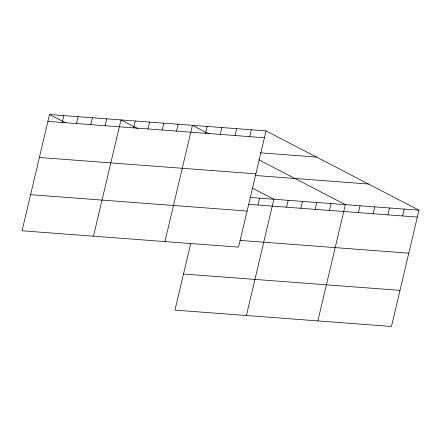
<?xml version="1.0" encoding="UTF-8"?>
<svg xmlns="http://www.w3.org/2000/svg" width="441" height="441" viewBox="0 0 441 441"><rect width="100%" height="100%" fill="white"/><g stroke="black" fill="none" stroke-linecap="round" stroke-linejoin="round"><path stroke-width="0.66" d="M49.535 114.528L22.05 230.792L238.559 247.147L266.044 130.883L49.535 114.528L65.56 122.841M62.203 122.466L63.824 115.608M76.491 123.546L78.112 116.683M90.78 124.627L92.401 117.764M105.068 125.707L106.694 118.844M93.498 236.189L120.983 119.924L137.603 128.546M133.651 127.868L135.271 121.005M147.939 128.943L149.56 122.085M162.227 130.023L163.848 123.166M176.516 131.104L178.142 124.241M164.945 241.585L192.43 125.321L209.051 133.943M205.528 133.298L207.149 126.435M190.716 243.46L174.956 310.117L391.465 326.472L418.95 210.208L266.044 130.883M220.252 134.411L221.873 127.548M234.976 135.519L236.596 128.662M249.7 136.633L251.32 129.77M257.979 205.032L259.6 198.169M246.409 315.513L273.889 199.249L252.517 188.164M286.556 207.193L288.177 200.33M300.845 208.273L302.471 201.41M315.139 209.348L316.759 202.491M329.427 210.429L331.048 203.566M317.856 320.91L345.336 204.646L258.79 159.752M358.439 212.623L360.06 205.76M373.158 213.736L374.784 206.873M387.882 214.844L389.502 207.987M402.605 215.958L404.226 209.095M47.909 121.391L264.418 137.746M260.289 152.812L316.5 157.062M39.376 157.492L255.885 173.848M255.411 175.49L368.489 184.029M250.075 197.452L418.95 210.208M248.454 204.31L417.329 217.071M30.583 194.69L247.092 211.046M239.915 240.417L408.796 253.173M183.495 274.015L399.998 290.371"/></g></svg>
